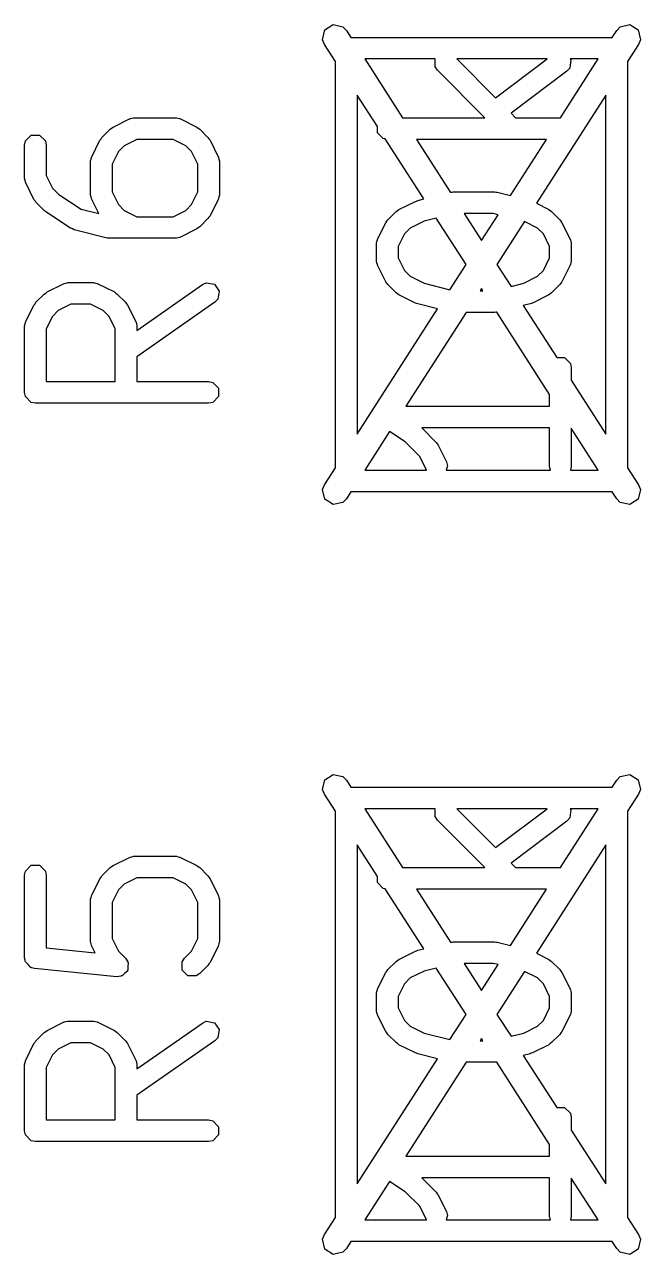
# Model space of a CAD drawing. Header units: inches. Extents: x -1.73 to 1.98, y -0.03 to 4.65.
# Drawn here: x -0.6845 to -0.5724, y 3.6196 to 3.8434 of the extents above; entities that cross this region are included whole.
import ezdxf

# ---------------------------------------------------------------- set-up
doc = ezdxf.new("R2010")
doc.units = ezdxf.units.IN
doc.header["$MEASUREMENT"] = 0
doc.layers.add('BLACK', color=250, linetype='CONTINUOUS')

msp = doc.modelspace()

# ---------------------------------------------------------------- linework, layer by layer
at = {"layer": 'BLACK', "linetype": 'CONTINUOUS'}
for p, q in [((-0.63024, 3.84062), (-0.62986, 3.84239)), ((-0.62986, 3.84239), (-0.62834, 3.84337)), ((-0.62834, 3.84337), (-0.62657, 3.84298)), ((-0.62657, 3.84298), (-0.62593, 3.84232)), ((-0.62593, 3.84232), (-0.62511, 3.84104)), ((-0.57758, 3.84104), (-0.57676, 3.84232)), ((-0.57676, 3.84232), (-0.57612, 3.84298)), ((-0.57612, 3.84298), (-0.57435, 3.84337)), ((-0.57435, 3.84337), (-0.57283, 3.84239)), ((-0.57283, 3.84239), (-0.57245, 3.84062)), ((-0.62991, 3.83977), (-0.63024, 3.84062)), ((-0.62792, 3.83668), (-0.62991, 3.83977)), ((-0.62511, 3.84104), (-0.57758, 3.84104)), ((-0.57278, 3.83977), (-0.57477, 3.83668)), ((-0.57245, 3.84062), (-0.57278, 3.83977)), ((-0.62792, 3.76273), (-0.62792, 3.83668)), ((-0.62258, 3.83711), (-0.61571, 3.82642)), ((-0.6098, 3.83711), (-0.62258, 3.83711)), ((-0.6098, 3.8357), (-0.6098, 3.83711)), ((-0.60937, 3.83506), (-0.6098, 3.8357)), ((-0.60073, 3.82642), (-0.60937, 3.83506)), ((-0.60585, 3.83711), (-0.59879, 3.83005)), ((-0.58939, 3.83711), (-0.60585, 3.83711)), ((-0.59879, 3.83005), (-0.58939, 3.83711)), ((-0.58698, 3.82642), (-0.58011, 3.83711)), ((-0.58529, 3.83545), (-0.5858, 3.83488)), ((-0.58507, 3.83694), (-0.58529, 3.83545)), ((-0.5852, 3.83711), (-0.58507, 3.83694)), ((-0.58011, 3.83711), (-0.5852, 3.83711)), ((-0.57477, 3.83668), (-0.57477, 3.76273)), ((-0.5858, 3.83488), (-0.59598, 3.82724)), ((-0.62029, 3.82481), (-0.62398, 3.83055)), ((-0.62398, 3.83055), (-0.62398, 3.76886)), ((-0.57871, 3.83055), (-0.59137, 3.81085)), ((-0.57871, 3.76886), (-0.57871, 3.83055)), ((-0.66837, 3.82471), (-0.66537, 3.82621)), ((-0.66537, 3.82621), (-0.66527, 3.82624)), ((-0.66527, 3.82624), (-0.66524, 3.82627)), ((-0.66524, 3.82627), (-0.66493, 3.82633)), ((-0.66493, 3.82633), (-0.66463, 3.82642)), ((-0.66463, 3.82642), (-0.66458, 3.8264)), ((-0.66458, 3.8264), (-0.66449, 3.82642)), ((-0.66449, 3.82642), (-0.65699, 3.82642)), ((-0.65699, 3.82642), (-0.65689, 3.8264)), ((-0.65689, 3.8264), (-0.65685, 3.82642)), ((-0.65685, 3.82642), (-0.65654, 3.82633)), ((-0.65654, 3.82633), (-0.65623, 3.82627)), ((-0.65623, 3.82627), (-0.6562, 3.82624)), ((-0.6562, 3.82624), (-0.65611, 3.82621)), ((-0.65611, 3.82621), (-0.65311, 3.82471)), ((-0.61571, 3.82642), (-0.60073, 3.82642)), ((-0.59598, 3.82724), (-0.59516, 3.82642)), ((-0.59516, 3.82642), (-0.58698, 3.82642)), ((-0.58698, 3.82642), (-0.58698, 3.82642)), ((-0.67038, 3.82284), (-0.66888, 3.82434)), ((-0.66888, 3.82434), (-0.66862, 3.82452)), ((-0.66862, 3.82452), (-0.66837, 3.82471)), ((-0.65311, 3.82471), (-0.65286, 3.82452)), ((-0.65286, 3.82452), (-0.6526, 3.82434)), ((-0.6526, 3.82434), (-0.6511, 3.82284)), ((-0.62029, 3.8237), (-0.62029, 3.82481)), ((-0.68445, 3.82145), (-0.6843, 3.82221)), ((-0.6843, 3.82221), (-0.68324, 3.82327)), ((-0.68324, 3.82327), (-0.68173, 3.82327)), ((-0.68173, 3.82327), (-0.68067, 3.82221)), ((-0.68067, 3.82221), (-0.68052, 3.82145)), ((-0.67225, 3.81933), (-0.67075, 3.82233)), ((-0.67075, 3.82233), (-0.67055, 3.82258)), ((-0.67055, 3.82258), (-0.67038, 3.82284)), ((-0.66402, 3.82248), (-0.66632, 3.82133)), ((-0.65745, 3.82248), (-0.66402, 3.82248)), ((-0.65515, 3.82133), (-0.65745, 3.82248)), ((-0.6511, 3.82284), (-0.65092, 3.82258)), ((-0.65092, 3.82258), (-0.65073, 3.82233)), ((-0.65073, 3.82233), (-0.64923, 3.81933)), ((-0.61923, 3.82263), (-0.62029, 3.8237)), ((-0.61884, 3.82256), (-0.61923, 3.82263)), ((-0.61183, 3.81164), (-0.61884, 3.82256)), ((-0.61318, 3.82248), (-0.60699, 3.81285)), ((-0.58951, 3.82248), (-0.61318, 3.82248)), ((-0.59608, 3.81226), (-0.58951, 3.82248)), ((-0.68445, 3.81545), (-0.68445, 3.82145)), ((-0.68052, 3.82145), (-0.68052, 3.81592)), ((-0.67227, 3.81924), (-0.67225, 3.81933)), ((-0.66737, 3.82029), (-0.66852, 3.81799)), ((-0.66632, 3.82133), (-0.66737, 3.82029)), ((-0.65411, 3.82029), (-0.65515, 3.82133)), ((-0.65296, 3.81799), (-0.65411, 3.82029)), ((-0.64923, 3.81933), (-0.6492, 3.81924)), ((-0.67245, 3.81859), (-0.67237, 3.8189)), ((-0.67244, 3.81855), (-0.67245, 3.81859)), ((-0.67245, 3.81845), (-0.67244, 3.81855)), ((-0.67245, 3.81245), (-0.67245, 3.81845)), ((-0.67237, 3.8189), (-0.6723, 3.81921)), ((-0.6723, 3.81921), (-0.67227, 3.81924)), ((-0.66852, 3.81799), (-0.66852, 3.81292)), ((-0.65296, 3.81292), (-0.65296, 3.81799)), ((-0.6492, 3.81924), (-0.64917, 3.81921)), ((-0.64917, 3.81921), (-0.64911, 3.8189)), ((-0.64911, 3.8189), (-0.64902, 3.81859)), ((-0.64902, 3.81859), (-0.64904, 3.81855)), ((-0.64904, 3.81855), (-0.64902, 3.81845)), ((-0.64902, 3.81845), (-0.64902, 3.81245)), ((-0.68443, 3.81536), (-0.68445, 3.81545)), ((-0.68445, 3.81531), (-0.68443, 3.81536)), ((-0.68436, 3.81501), (-0.68445, 3.81531)), ((-0.6843, 3.8147), (-0.68436, 3.81501)), ((-0.68052, 3.81592), (-0.67937, 3.81362)), ((-0.68427, 3.81467), (-0.6843, 3.8147)), ((-0.68425, 3.81457), (-0.68427, 3.81467)), ((-0.68275, 3.81157), (-0.68425, 3.81457)), ((-0.67937, 3.81362), (-0.67823, 3.81248)), ((-0.66852, 3.81292), (-0.66737, 3.81062)), ((-0.65411, 3.81062), (-0.65296, 3.81292)), ((-0.60699, 3.81285), (-0.60695, 3.81286)), ((-0.60695, 3.81286), (-0.60671, 3.81287)), ((-0.60671, 3.81287), (-0.60648, 3.81292)), ((-0.60648, 3.81292), (-0.59898, 3.81292)), ((-0.59898, 3.81292), (-0.59874, 3.81287)), ((-0.59874, 3.81287), (-0.5985, 3.81286)), ((-0.5985, 3.81286), (-0.59608, 3.81226)), ((-0.68255, 3.81132), (-0.68275, 3.81157)), ((-0.68238, 3.81106), (-0.68255, 3.81132)), ((-0.68088, 3.80956), (-0.68238, 3.81106)), ((-0.67823, 3.81248), (-0.67418, 3.80978)), ((-0.67244, 3.81236), (-0.67245, 3.81245)), ((-0.67245, 3.81231), (-0.67244, 3.81236)), ((-0.67237, 3.81201), (-0.67245, 3.81231)), ((-0.6723, 3.8117), (-0.67237, 3.81201)), ((-0.67227, 3.81167), (-0.6723, 3.8117)), ((-0.67225, 3.81157), (-0.67227, 3.81167)), ((-0.67095, 3.80897), (-0.67225, 3.81157)), ((-0.66737, 3.81062), (-0.66632, 3.80957)), ((-0.65515, 3.80957), (-0.65411, 3.81062)), ((-0.64923, 3.81157), (-0.65073, 3.80857)), ((-0.6492, 3.81167), (-0.64923, 3.81157)), ((-0.64917, 3.8117), (-0.6492, 3.81167)), ((-0.64911, 3.81201), (-0.64917, 3.8117)), ((-0.64902, 3.81231), (-0.64911, 3.81201)), ((-0.64902, 3.81245), (-0.64904, 3.81236)), ((-0.64904, 3.81236), (-0.64902, 3.81231)), ((-0.61636, 3.80971), (-0.61336, 3.81121)), ((-0.61336, 3.81121), (-0.61315, 3.81127)), ((-0.61315, 3.81127), (-0.61295, 3.81136)), ((-0.61295, 3.81136), (-0.61183, 3.81164)), ((-0.59137, 3.81085), (-0.5891, 3.80971)), ((-0.68071, 3.80945), (-0.68088, 3.80956)), ((-0.68058, 3.80932), (-0.68071, 3.80945)), ((-0.67608, 3.80632), (-0.68058, 3.80932)), ((-0.67418, 3.80978), (-0.67095, 3.80897)), ((-0.66632, 3.80957), (-0.66402, 3.80842)), ((-0.66402, 3.80842), (-0.65745, 3.80842)), ((-0.65745, 3.80842), (-0.65515, 3.80957)), ((-0.65092, 3.80832), (-0.6511, 3.80806)), ((-0.65073, 3.80857), (-0.65092, 3.80832)), ((-0.61837, 3.80785), (-0.61687, 3.80935)), ((-0.61687, 3.80935), (-0.61661, 3.80952)), ((-0.61661, 3.80952), (-0.61636, 3.80971)), ((-0.60958, 3.80815), (-0.61179, 3.8076)), ((-0.60415, 3.7997), (-0.60958, 3.80815)), ((-0.59922, 3.80898), (-0.6045, 3.80898)), ((-0.6045, 3.80898), (-0.60135, 3.80407)), ((-0.60135, 3.80407), (-0.59833, 3.80876)), ((-0.59833, 3.80876), (-0.59922, 3.80898)), ((-0.5891, 3.80971), (-0.58885, 3.80952)), ((-0.58885, 3.80952), (-0.58859, 3.80935)), ((-0.58859, 3.80935), (-0.58709, 3.80785)), ((-0.67577, 3.80619), (-0.67608, 3.80632)), ((-0.67546, 3.80604), (-0.67577, 3.80619)), ((-0.66946, 3.80454), (-0.67546, 3.80604)), ((-0.65311, 3.80619), (-0.65611, 3.80469)), ((-0.65286, 3.80639), (-0.65311, 3.80619)), ((-0.6526, 3.80656), (-0.65286, 3.80639)), ((-0.6511, 3.80806), (-0.6526, 3.80656)), ((-0.62024, 3.80433), (-0.61874, 3.80733)), ((-0.61874, 3.80733), (-0.61854, 3.80758)), ((-0.61854, 3.80758), (-0.61837, 3.80785)), ((-0.61431, 3.80634), (-0.61536, 3.80529)), ((-0.61179, 3.8076), (-0.61431, 3.80634)), ((-0.59351, 3.80752), (-0.59854, 3.7997)), ((-0.59115, 3.80634), (-0.59351, 3.80752)), ((-0.5901, 3.80529), (-0.59115, 3.80634)), ((-0.58709, 3.80785), (-0.58691, 3.80758)), ((-0.58691, 3.80758), (-0.58672, 3.80733)), ((-0.58672, 3.80733), (-0.58522, 3.80433)), ((-0.66922, 3.80453), (-0.66946, 3.80454)), ((-0.66899, 3.80449), (-0.66922, 3.80453)), ((-0.65699, 3.80449), (-0.66899, 3.80449)), ((-0.65689, 3.8045), (-0.65699, 3.80449)), ((-0.65685, 3.80449), (-0.65689, 3.8045)), ((-0.65654, 3.80457), (-0.65685, 3.80449)), ((-0.65623, 3.80464), (-0.65654, 3.80457)), ((-0.6562, 3.80467), (-0.65623, 3.80464)), ((-0.65611, 3.80469), (-0.6562, 3.80467)), ((-0.62044, 3.80359), (-0.62036, 3.8039)), ((-0.62036, 3.8039), (-0.62029, 3.80421)), ((-0.62029, 3.80421), (-0.62026, 3.80424)), ((-0.62026, 3.80424), (-0.62024, 3.80433)), ((-0.61536, 3.80529), (-0.61651, 3.80299)), ((-0.58895, 3.80299), (-0.5901, 3.80529)), ((-0.58522, 3.80433), (-0.58519, 3.80424)), ((-0.58519, 3.80424), (-0.58516, 3.80421)), ((-0.58516, 3.80421), (-0.5851, 3.8039)), ((-0.5851, 3.8039), (-0.58502, 3.80359)), ((-0.62042, 3.80355), (-0.62044, 3.80359)), ((-0.62044, 3.80345), (-0.62042, 3.80355)), ((-0.62044, 3.80045), (-0.62044, 3.80345)), ((-0.61651, 3.80299), (-0.61651, 3.80092)), ((-0.58895, 3.80092), (-0.58895, 3.80299)), ((-0.58502, 3.80359), (-0.58503, 3.80355)), ((-0.58503, 3.80355), (-0.58501, 3.80345)), ((-0.58501, 3.80345), (-0.58501, 3.80045)), ((-0.62042, 3.80036), (-0.62044, 3.80045)), ((-0.62044, 3.80032), (-0.62042, 3.80036)), ((-0.62036, 3.80001), (-0.62044, 3.80032)), ((-0.62029, 3.7997), (-0.62036, 3.80001)), ((-0.62026, 3.79967), (-0.62029, 3.7997)), ((-0.62024, 3.79957), (-0.62026, 3.79967)), ((-0.61874, 3.79657), (-0.62024, 3.79957)), ((-0.61651, 3.80092), (-0.61536, 3.79862)), ((-0.60709, 3.79514), (-0.60415, 3.7997)), ((-0.59854, 3.7997), (-0.59598, 3.79573)), ((-0.5901, 3.79862), (-0.58895, 3.80092)), ((-0.58522, 3.79957), (-0.58672, 3.79657)), ((-0.58519, 3.79967), (-0.58522, 3.79957)), ((-0.58516, 3.7997), (-0.58519, 3.79967)), ((-0.5851, 3.80001), (-0.58516, 3.7997)), ((-0.58502, 3.80032), (-0.5851, 3.80001)), ((-0.58501, 3.80045), (-0.58503, 3.80036)), ((-0.58503, 3.80036), (-0.58502, 3.80032)), ((-0.61536, 3.79862), (-0.61431, 3.79757)), ((-0.61431, 3.79757), (-0.61179, 3.79631)), ((-0.59367, 3.79631), (-0.59115, 3.79757)), ((-0.59115, 3.79757), (-0.5901, 3.79862)), ((-0.68061, 3.79452), (-0.68037, 3.79472)), ((-0.68037, 3.79472), (-0.67737, 3.79622)), ((-0.67737, 3.79622), (-0.67727, 3.79624)), ((-0.67727, 3.79624), (-0.67724, 3.79627)), ((-0.67724, 3.79627), (-0.67693, 3.79634)), ((-0.67693, 3.79634), (-0.67662, 3.79642)), ((-0.67662, 3.79642), (-0.67658, 3.7964)), ((-0.67658, 3.7964), (-0.67649, 3.79642)), ((-0.67649, 3.79642), (-0.67199, 3.79642)), ((-0.67199, 3.79642), (-0.67189, 3.7964)), ((-0.67189, 3.7964), (-0.67185, 3.79642)), ((-0.67185, 3.79642), (-0.67154, 3.79634)), ((-0.67154, 3.79634), (-0.67123, 3.79627)), ((-0.67123, 3.79627), (-0.6712, 3.79624)), ((-0.6712, 3.79624), (-0.67111, 3.79622)), ((-0.67111, 3.79622), (-0.66811, 3.79472)), ((-0.66811, 3.79472), (-0.66786, 3.79452)), ((-0.66402, 3.78774), (-0.65212, 3.79607)), ((-0.65212, 3.79607), (-0.65141, 3.79638)), ((-0.65141, 3.79638), (-0.64993, 3.79612)), ((-0.64993, 3.79612), (-0.64907, 3.79488)), ((-0.64907, 3.79488), (-0.64933, 3.7934)), ((-0.61854, 3.79633), (-0.61874, 3.79657)), ((-0.61837, 3.79606), (-0.61854, 3.79633)), ((-0.61687, 3.79456), (-0.61837, 3.79606)), ((-0.61179, 3.79631), (-0.60709, 3.79514)), ((-0.60135, 3.79534), (-0.60161, 3.79492)), ((-0.60161, 3.79492), (-0.60108, 3.79492)), ((-0.60108, 3.79492), (-0.60135, 3.79534)), ((-0.59598, 3.79573), (-0.59367, 3.79631)), ((-0.58709, 3.79606), (-0.58859, 3.79456)), ((-0.58691, 3.79633), (-0.58709, 3.79606)), ((-0.58672, 3.79657), (-0.58691, 3.79633)), ((-0.68275, 3.79234), (-0.68255, 3.79259)), ((-0.68255, 3.79259), (-0.68238, 3.79285)), ((-0.68238, 3.79285), (-0.68088, 3.79435)), ((-0.68088, 3.79435), (-0.68061, 3.79452)), ((-0.67602, 3.79249), (-0.67832, 3.79134)), ((-0.67245, 3.79249), (-0.67602, 3.79249)), ((-0.67015, 3.79134), (-0.67245, 3.79249)), ((-0.66786, 3.79452), (-0.66759, 3.79435)), ((-0.66759, 3.79435), (-0.66609, 3.79285)), ((-0.66609, 3.79285), (-0.66592, 3.79259)), ((-0.66592, 3.79259), (-0.66573, 3.79234)), ((-0.64986, 3.79284), (-0.66402, 3.78293)), ((-0.64933, 3.7934), (-0.64986, 3.79284)), ((-0.61661, 3.79439), (-0.61687, 3.79456)), ((-0.61636, 3.79419), (-0.61661, 3.79439)), ((-0.61336, 3.79269), (-0.61636, 3.79419)), ((-0.61315, 3.79264), (-0.61336, 3.79269)), ((-0.61295, 3.79255), (-0.61315, 3.79264)), ((-0.60934, 3.79164), (-0.61295, 3.79255)), ((-0.5925, 3.79255), (-0.59374, 3.79224)), ((-0.59231, 3.79264), (-0.5925, 3.79255)), ((-0.5921, 3.79269), (-0.59231, 3.79264)), ((-0.5891, 3.79419), (-0.5921, 3.79269)), ((-0.58885, 3.79439), (-0.5891, 3.79419)), ((-0.58859, 3.79456), (-0.58885, 3.79439)), ((-0.68425, 3.78934), (-0.68275, 3.79234)), ((-0.67937, 3.79029), (-0.68052, 3.78799)), ((-0.67832, 3.79134), (-0.67937, 3.79029)), ((-0.6691, 3.79029), (-0.67015, 3.79134)), ((-0.66796, 3.78799), (-0.6691, 3.79029)), ((-0.66573, 3.79234), (-0.66423, 3.78934)), ((-0.62398, 3.76886), (-0.60934, 3.79164)), ((-0.60414, 3.79099), (-0.61511, 3.77393)), ((-0.59898, 3.79099), (-0.60414, 3.79099)), ((-0.59874, 3.79103), (-0.59898, 3.79099)), ((-0.59858, 3.79104), (-0.59874, 3.79103)), ((-0.58895, 3.77605), (-0.59858, 3.79104)), ((-0.59374, 3.79224), (-0.58765, 3.78278)), ((-0.68445, 3.7886), (-0.68436, 3.7889)), ((-0.68443, 3.78855), (-0.68445, 3.7886)), ((-0.68445, 3.78846), (-0.68443, 3.78855)), ((-0.68445, 3.77646), (-0.68445, 3.78846)), ((-0.68436, 3.7889), (-0.6843, 3.78921)), ((-0.6843, 3.78921), (-0.68427, 3.78924)), ((-0.68427, 3.78924), (-0.68425, 3.78934)), ((-0.68052, 3.78799), (-0.68052, 3.77843)), ((-0.66796, 3.77843), (-0.66796, 3.78799)), ((-0.66423, 3.78934), (-0.6642, 3.78924)), ((-0.6642, 3.78924), (-0.66417, 3.78921)), ((-0.66417, 3.78921), (-0.66411, 3.7889)), ((-0.66411, 3.7889), (-0.66402, 3.7886)), ((-0.66402, 3.7886), (-0.66404, 3.78855)), ((-0.66404, 3.78855), (-0.66402, 3.78846)), ((-0.66402, 3.78846), (-0.66402, 3.78774)), ((-0.66402, 3.78293), (-0.66402, 3.77843)), ((-0.58765, 3.78278), (-0.58623, 3.78278)), ((-0.58623, 3.78278), (-0.58516, 3.78171)), ((-0.58516, 3.78171), (-0.58501, 3.78096)), ((-0.58501, 3.78096), (-0.58501, 3.77866)), ((-0.68052, 3.77843), (-0.66796, 3.77843)), ((-0.66402, 3.77843), (-0.65099, 3.77843)), ((-0.65099, 3.77843), (-0.65024, 3.77828)), ((-0.65024, 3.77828), (-0.64917, 3.77721)), ((-0.64917, 3.77721), (-0.64917, 3.7757)), ((-0.58501, 3.77866), (-0.57871, 3.76886)), ((-0.6843, 3.7757), (-0.68445, 3.77646)), ((-0.68324, 3.77464), (-0.6843, 3.7757)), ((-0.68248, 3.77449), (-0.68324, 3.77464)), ((-0.65024, 3.77464), (-0.65099, 3.77449)), ((-0.64917, 3.7757), (-0.65024, 3.77464)), ((-0.58895, 3.77393), (-0.58895, 3.77605)), ((-0.65099, 3.77449), (-0.68248, 3.77449)), ((-0.61511, 3.77393), (-0.58895, 3.77393)), ((-0.61807, 3.76932), (-0.62258, 3.7623)), ((-0.61523, 3.76743), (-0.61807, 3.76932)), ((-0.58895, 3.76999), (-0.61222, 3.76999)), ((-0.61222, 3.76999), (-0.60958, 3.76735)), ((-0.58895, 3.76296), (-0.58895, 3.76999)), ((-0.58011, 3.7623), (-0.58501, 3.76993)), ((-0.58501, 3.76993), (-0.58501, 3.76296)), ((-0.61259, 3.76479), (-0.61523, 3.76743)), ((-0.60958, 3.76735), (-0.60941, 3.76709)), ((-0.60941, 3.76709), (-0.60922, 3.76684)), ((-0.60922, 3.76684), (-0.60772, 3.76384)), ((-0.61135, 3.7623), (-0.61259, 3.76479)), ((-0.60772, 3.76384), (-0.60751, 3.7631)), ((-0.62991, 3.75964), (-0.62792, 3.76273)), ((-0.62258, 3.7623), (-0.61135, 3.7623)), ((-0.60751, 3.7631), (-0.60778, 3.7623)), ((-0.60778, 3.7623), (-0.58882, 3.7623)), ((-0.58882, 3.7623), (-0.58895, 3.76296)), ((-0.58501, 3.76296), (-0.58514, 3.7623)), ((-0.58514, 3.7623), (-0.58011, 3.7623)), ((-0.57477, 3.76273), (-0.57278, 3.75964)), ((-0.63024, 3.75879), (-0.62991, 3.75964)), ((-0.57278, 3.75964), (-0.57245, 3.75879)), ((-0.62986, 3.75702), (-0.63024, 3.75879)), ((-0.62834, 3.75604), (-0.62986, 3.75702)), ((-0.62593, 3.75709), (-0.62657, 3.75643)), ((-0.62511, 3.75837), (-0.62593, 3.75709)), ((-0.57758, 3.75837), (-0.62511, 3.75837)), ((-0.57676, 3.75709), (-0.57758, 3.75837)), ((-0.57612, 3.75643), (-0.57676, 3.75709)), ((-0.57283, 3.75702), (-0.57435, 3.75604)), ((-0.57245, 3.75879), (-0.57283, 3.75702)), ((-0.62657, 3.75643), (-0.62834, 3.75604)), ((-0.57435, 3.75604), (-0.57612, 3.75643)), ((-0.63024, 3.70421), (-0.62986, 3.70597)), ((-0.62986, 3.70597), (-0.62834, 3.70695)), ((-0.62834, 3.70695), (-0.62657, 3.70657)), ((-0.62657, 3.70657), (-0.62593, 3.7059)), ((-0.62593, 3.7059), (-0.62511, 3.70463)), ((-0.57758, 3.70463), (-0.57676, 3.7059)), ((-0.57676, 3.7059), (-0.57612, 3.70657)), ((-0.57612, 3.70657), (-0.57435, 3.70695)), ((-0.57435, 3.70695), (-0.57283, 3.70597)), ((-0.57283, 3.70597), (-0.57245, 3.70421)), ((-0.62991, 3.70335), (-0.63024, 3.70421)), ((-0.62792, 3.70026), (-0.62991, 3.70335)), ((-0.62511, 3.70463), (-0.57758, 3.70463)), ((-0.57278, 3.70335), (-0.57477, 3.70026)), ((-0.57245, 3.70421), (-0.57278, 3.70335)), ((-0.62792, 3.62632), (-0.62792, 3.70026)), ((-0.62258, 3.70069), (-0.61571, 3.69)), ((-0.6098, 3.70069), (-0.62258, 3.70069)), ((-0.6098, 3.69928), (-0.6098, 3.70069)), ((-0.60937, 3.69864), (-0.6098, 3.69928)), ((-0.60073, 3.69), (-0.60937, 3.69864)), ((-0.60585, 3.70069), (-0.59879, 3.69363)), ((-0.58939, 3.70069), (-0.60585, 3.70069)), ((-0.59879, 3.69363), (-0.58939, 3.70069)), ((-0.58698, 3.69), (-0.58011, 3.70069)), ((-0.58529, 3.69903), (-0.5858, 3.69846)), ((-0.58507, 3.70052), (-0.58529, 3.69903)), ((-0.5852, 3.70069), (-0.58507, 3.70052)), ((-0.58011, 3.70069), (-0.5852, 3.70069)), ((-0.57477, 3.70026), (-0.57477, 3.62632)), ((-0.5858, 3.69846), (-0.59598, 3.69082)), ((-0.62029, 3.68839), (-0.62398, 3.69413)), ((-0.62398, 3.69413), (-0.62398, 3.63244)), ((-0.57871, 3.69413), (-0.59137, 3.67443)), ((-0.57871, 3.63244), (-0.57871, 3.69413)), ((-0.66837, 3.69036), (-0.66537, 3.69186)), ((-0.66537, 3.69186), (-0.66527, 3.69189)), ((-0.66527, 3.69189), (-0.66524, 3.69192)), ((-0.66524, 3.69192), (-0.66493, 3.69198)), ((-0.66493, 3.69198), (-0.66463, 3.69206)), ((-0.66463, 3.69206), (-0.66458, 3.69205)), ((-0.66458, 3.69205), (-0.66449, 3.69207)), ((-0.66449, 3.69207), (-0.65699, 3.69207)), ((-0.65699, 3.69207), (-0.65689, 3.69205)), ((-0.65689, 3.69205), (-0.65685, 3.69206)), ((-0.65685, 3.69206), (-0.65654, 3.69198)), ((-0.65654, 3.69198), (-0.65623, 3.69192)), ((-0.65623, 3.69192), (-0.6562, 3.69189)), ((-0.6562, 3.69189), (-0.65611, 3.69186)), ((-0.65611, 3.69186), (-0.65311, 3.69036)), ((-0.6843, 3.68935), (-0.68324, 3.69042)), ((-0.68324, 3.69042), (-0.68173, 3.69042)), ((-0.68173, 3.69042), (-0.68067, 3.68935)), ((-0.67038, 3.68849), (-0.66888, 3.68999)), ((-0.66888, 3.68999), (-0.66862, 3.69017)), ((-0.66862, 3.69017), (-0.66837, 3.69036)), ((-0.65311, 3.69036), (-0.65286, 3.69017)), ((-0.65286, 3.69017), (-0.6526, 3.68999)), ((-0.6526, 3.68999), (-0.6511, 3.68849)), ((-0.61571, 3.69), (-0.60073, 3.69)), ((-0.59598, 3.69082), (-0.59516, 3.69)), ((-0.59516, 3.69), (-0.58698, 3.69)), ((-0.58698, 3.69), (-0.58698, 3.69)), ((-0.68445, 3.6886), (-0.6843, 3.68935)), ((-0.68445, 3.6736), (-0.68445, 3.6886)), ((-0.68067, 3.68935), (-0.68052, 3.6886)), ((-0.68052, 3.6886), (-0.68052, 3.67538)), ((-0.67225, 3.68498), (-0.67075, 3.68798)), ((-0.67075, 3.68798), (-0.67055, 3.68823)), ((-0.67055, 3.68823), (-0.67038, 3.68849)), ((-0.66402, 3.68813), (-0.66632, 3.68698)), ((-0.65745, 3.68813), (-0.66402, 3.68813)), ((-0.65515, 3.68698), (-0.65745, 3.68813)), ((-0.6511, 3.68849), (-0.65092, 3.68823)), ((-0.65092, 3.68823), (-0.65073, 3.68798)), ((-0.65073, 3.68798), (-0.64923, 3.68498)), ((-0.62029, 3.68728), (-0.62029, 3.68839)), ((-0.66737, 3.68594), (-0.66852, 3.68364)), ((-0.66632, 3.68698), (-0.66737, 3.68594)), ((-0.65411, 3.68594), (-0.65515, 3.68698)), ((-0.65296, 3.68364), (-0.65411, 3.68594)), ((-0.61923, 3.68622), (-0.62029, 3.68728)), ((-0.61884, 3.68614), (-0.61923, 3.68622)), ((-0.61183, 3.67523), (-0.61884, 3.68614)), ((-0.61318, 3.68607), (-0.60699, 3.67644)), ((-0.58951, 3.68607), (-0.61318, 3.68607)), ((-0.59608, 3.67584), (-0.58951, 3.68607)), ((-0.67245, 3.68424), (-0.67237, 3.68455)), ((-0.67244, 3.6842), (-0.67245, 3.68424)), ((-0.67245, 3.6841), (-0.67244, 3.6842)), ((-0.67245, 3.6766), (-0.67245, 3.6841)), ((-0.67237, 3.68455), (-0.6723, 3.68486)), ((-0.6723, 3.68486), (-0.67227, 3.68489)), ((-0.67227, 3.68489), (-0.67225, 3.68498)), ((-0.66852, 3.68364), (-0.66852, 3.67707)), ((-0.65296, 3.67707), (-0.65296, 3.68364)), ((-0.64923, 3.68498), (-0.6492, 3.68489)), ((-0.6492, 3.68489), (-0.64917, 3.68486)), ((-0.64917, 3.68486), (-0.64911, 3.68455)), ((-0.64911, 3.68455), (-0.64902, 3.68424)), ((-0.64902, 3.68424), (-0.64904, 3.6842)), ((-0.64904, 3.6842), (-0.64902, 3.6841)), ((-0.64902, 3.6841), (-0.64902, 3.6766)), ((-0.67244, 3.67651), (-0.67245, 3.6766)), ((-0.67245, 3.67646), (-0.67244, 3.67651)), ((-0.67237, 3.67616), (-0.67245, 3.67646)), ((-0.6723, 3.67585), (-0.67237, 3.67616)), ((-0.66852, 3.67707), (-0.66737, 3.67477)), ((-0.65411, 3.67477), (-0.65296, 3.67707)), ((-0.64911, 3.67616), (-0.64917, 3.67585)), ((-0.64902, 3.67646), (-0.64911, 3.67616)), ((-0.64902, 3.6766), (-0.64904, 3.67651)), ((-0.64904, 3.67651), (-0.64902, 3.67646)), ((-0.60699, 3.67644), (-0.60695, 3.67645)), ((-0.60695, 3.67645), (-0.60671, 3.67646)), ((-0.60671, 3.67646), (-0.60648, 3.6765)), ((-0.60648, 3.6765), (-0.59898, 3.6765)), ((-0.59898, 3.6765), (-0.59874, 3.67646)), ((-0.59874, 3.67646), (-0.5985, 3.67645)), ((-0.5985, 3.67645), (-0.59608, 3.67584)), ((-0.68052, 3.67538), (-0.67163, 3.6745)), ((-0.67227, 3.67582), (-0.6723, 3.67585)), ((-0.67225, 3.67572), (-0.67227, 3.67582)), ((-0.67163, 3.6745), (-0.67225, 3.67572)), ((-0.66737, 3.67477), (-0.66609, 3.6735)), ((-0.65538, 3.6735), (-0.65411, 3.67477)), ((-0.64923, 3.67572), (-0.65073, 3.67272)), ((-0.6492, 3.67582), (-0.64923, 3.67572)), ((-0.64917, 3.67585), (-0.6492, 3.67582)), ((-0.61636, 3.6733), (-0.61336, 3.6748)), ((-0.61336, 3.6748), (-0.61315, 3.67485)), ((-0.61315, 3.67485), (-0.61295, 3.67495)), ((-0.61295, 3.67495), (-0.61183, 3.67523)), ((-0.59137, 3.67443), (-0.5891, 3.6733)), ((-0.68436, 3.67313), (-0.68445, 3.6736)), ((-0.68437, 3.67303), (-0.68436, 3.67313)), ((-0.68433, 3.67299), (-0.68437, 3.67303)), ((-0.6843, 3.67285), (-0.68433, 3.67299)), ((-0.68383, 3.67238), (-0.6843, 3.67285)), ((-0.68341, 3.67187), (-0.68383, 3.67238)), ((-0.68328, 3.67183), (-0.68341, 3.67187)), ((-0.68324, 3.67178), (-0.68328, 3.67183)), ((-0.68314, 3.67178), (-0.68324, 3.67178)), ((-0.68268, 3.67164), (-0.68314, 3.67178)), ((-0.66768, 3.67014), (-0.68268, 3.67164)), ((-0.66609, 3.6735), (-0.66567, 3.67286)), ((-0.66567, 3.67286), (-0.66567, 3.67275)), ((-0.66567, 3.67275), (-0.6656, 3.67267)), ((-0.6656, 3.67267), (-0.66567, 3.67201)), ((-0.66567, 3.67201), (-0.66567, 3.67135)), ((-0.65581, 3.67286), (-0.65538, 3.6735)), ((-0.65581, 3.67135), (-0.65581, 3.67286)), ((-0.6511, 3.67221), (-0.6526, 3.67071)), ((-0.65092, 3.67247), (-0.6511, 3.67221)), ((-0.65073, 3.67272), (-0.65092, 3.67247)), ((-0.61837, 3.67143), (-0.61687, 3.67293)), ((-0.61687, 3.67293), (-0.61661, 3.6731)), ((-0.61661, 3.6731), (-0.61636, 3.6733)), ((-0.60958, 3.67173), (-0.61179, 3.67118)), ((-0.60415, 3.66329), (-0.60958, 3.67173)), ((-0.59922, 3.67257), (-0.6045, 3.67257)), ((-0.6045, 3.67257), (-0.60135, 3.66766)), ((-0.60135, 3.66766), (-0.59833, 3.67235)), ((-0.59833, 3.67235), (-0.59922, 3.67257)), ((-0.5891, 3.6733), (-0.58885, 3.6731)), ((-0.58885, 3.6731), (-0.58859, 3.67293)), ((-0.58859, 3.67293), (-0.58709, 3.67143)), ((-0.66692, 3.67022), (-0.66768, 3.67014)), ((-0.66684, 3.67028), (-0.66692, 3.67022)), ((-0.66673, 3.67028), (-0.66684, 3.67028)), ((-0.66626, 3.67075), (-0.66673, 3.67028)), ((-0.66575, 3.67117), (-0.66626, 3.67075)), ((-0.66574, 3.67128), (-0.66575, 3.67117)), ((-0.66567, 3.67135), (-0.66574, 3.67128)), ((-0.65474, 3.67028), (-0.65581, 3.67135)), ((-0.65323, 3.67028), (-0.65474, 3.67028)), ((-0.6526, 3.67071), (-0.65323, 3.67028)), ((-0.62024, 3.66792), (-0.61874, 3.67092)), ((-0.61874, 3.67092), (-0.61854, 3.67117)), ((-0.61854, 3.67117), (-0.61837, 3.67143)), ((-0.61431, 3.66992), (-0.61536, 3.66887)), ((-0.61179, 3.67118), (-0.61431, 3.66992)), ((-0.59351, 3.6711), (-0.59854, 3.66329)), ((-0.59115, 3.66992), (-0.59351, 3.6711)), ((-0.5901, 3.66887), (-0.59115, 3.66992)), ((-0.58709, 3.67143), (-0.58691, 3.67117)), ((-0.58691, 3.67117), (-0.58672, 3.67092)), ((-0.58672, 3.67092), (-0.58522, 3.66792)), ((-0.62044, 3.66718), (-0.62036, 3.66748)), ((-0.62042, 3.66713), (-0.62044, 3.66718)), ((-0.62036, 3.66748), (-0.62029, 3.66779)), ((-0.62029, 3.66779), (-0.62026, 3.66782)), ((-0.62026, 3.66782), (-0.62024, 3.66792)), ((-0.61536, 3.66887), (-0.61651, 3.66657)), ((-0.58895, 3.66657), (-0.5901, 3.66887)), ((-0.58522, 3.66792), (-0.58519, 3.66782)), ((-0.58519, 3.66782), (-0.58516, 3.66779)), ((-0.58516, 3.66779), (-0.5851, 3.66748)), ((-0.5851, 3.66748), (-0.58502, 3.66718)), ((-0.58502, 3.66718), (-0.58503, 3.66713)), ((-0.62044, 3.66704), (-0.62042, 3.66713)), ((-0.62044, 3.66404), (-0.62044, 3.66704)), ((-0.61651, 3.66657), (-0.61651, 3.6645)), ((-0.58895, 3.6645), (-0.58895, 3.66657)), ((-0.58503, 3.66713), (-0.58501, 3.66704)), ((-0.58501, 3.66704), (-0.58501, 3.66404)), ((-0.62042, 3.66394), (-0.62044, 3.66404)), ((-0.62044, 3.6639), (-0.62042, 3.66394)), ((-0.62036, 3.66359), (-0.62044, 3.6639)), ((-0.62029, 3.66328), (-0.62036, 3.66359)), ((-0.62026, 3.66325), (-0.62029, 3.66328)), ((-0.62024, 3.66316), (-0.62026, 3.66325)), ((-0.61874, 3.66016), (-0.62024, 3.66316)), ((-0.61651, 3.6645), (-0.61536, 3.6622)), ((-0.60709, 3.65872), (-0.60415, 3.66329)), ((-0.59854, 3.66329), (-0.59598, 3.65932)), ((-0.5901, 3.6622), (-0.58895, 3.6645)), ((-0.58522, 3.66316), (-0.58672, 3.66016)), ((-0.58519, 3.66325), (-0.58522, 3.66316)), ((-0.58516, 3.66328), (-0.58519, 3.66325)), ((-0.5851, 3.66359), (-0.58516, 3.66328)), ((-0.58502, 3.6639), (-0.5851, 3.66359)), ((-0.58501, 3.66404), (-0.58503, 3.66394)), ((-0.58503, 3.66394), (-0.58502, 3.6639)), ((-0.68037, 3.66037), (-0.67737, 3.66187)), ((-0.67737, 3.66187), (-0.67727, 3.66189)), ((-0.67727, 3.66189), (-0.67724, 3.66192)), ((-0.67724, 3.66192), (-0.67693, 3.66199)), ((-0.67693, 3.66199), (-0.67662, 3.66207)), ((-0.67662, 3.66207), (-0.67658, 3.66205)), ((-0.67658, 3.66205), (-0.67649, 3.66207)), ((-0.67649, 3.66207), (-0.67199, 3.66207)), ((-0.67199, 3.66207), (-0.67189, 3.66205)), ((-0.67189, 3.66205), (-0.67185, 3.66207)), ((-0.67185, 3.66207), (-0.67154, 3.66199)), ((-0.67154, 3.66199), (-0.67123, 3.66192)), ((-0.67123, 3.66192), (-0.6712, 3.66189)), ((-0.6712, 3.66189), (-0.67111, 3.66187)), ((-0.67111, 3.66187), (-0.66811, 3.66037)), ((-0.66402, 3.65339), (-0.65212, 3.66172)), ((-0.65212, 3.66172), (-0.65141, 3.66203)), ((-0.65141, 3.66203), (-0.64993, 3.66177)), ((-0.64993, 3.66177), (-0.64907, 3.66053)), ((-0.64907, 3.66053), (-0.64933, 3.65905)), ((-0.61536, 3.6622), (-0.61431, 3.66116)), ((-0.61431, 3.66116), (-0.61179, 3.6599)), ((-0.59367, 3.6599), (-0.59115, 3.66116)), ((-0.59115, 3.66116), (-0.5901, 3.6622)), ((-0.68275, 3.65799), (-0.68255, 3.65824)), ((-0.68255, 3.65824), (-0.68238, 3.6585)), ((-0.68238, 3.6585), (-0.68088, 3.66)), ((-0.68088, 3.66), (-0.68061, 3.66017)), ((-0.68061, 3.66017), (-0.68037, 3.66037)), ((-0.66811, 3.66037), (-0.66786, 3.66017)), ((-0.66786, 3.66017), (-0.66759, 3.66)), ((-0.66759, 3.66), (-0.66609, 3.6585)), ((-0.66609, 3.6585), (-0.66592, 3.65823)), ((-0.66592, 3.65823), (-0.66573, 3.65799)), ((-0.64986, 3.65849), (-0.66402, 3.64858)), ((-0.64933, 3.65905), (-0.64986, 3.65849)), ((-0.61854, 3.65991), (-0.61874, 3.66016)), ((-0.61837, 3.65965), (-0.61854, 3.65991)), ((-0.61687, 3.65815), (-0.61837, 3.65965)), ((-0.61179, 3.6599), (-0.60709, 3.65872)), ((-0.60135, 3.65892), (-0.60161, 3.65851)), ((-0.60161, 3.65851), (-0.60108, 3.65851)), ((-0.60108, 3.65851), (-0.60135, 3.65892)), ((-0.59598, 3.65932), (-0.59367, 3.6599)), ((-0.58709, 3.65965), (-0.58859, 3.65815)), ((-0.58691, 3.65991), (-0.58709, 3.65965)), ((-0.58672, 3.66016), (-0.58691, 3.65991)), ((-0.68425, 3.65499), (-0.68275, 3.65799)), ((-0.67832, 3.65699), (-0.67937, 3.65594)), ((-0.67602, 3.65814), (-0.67832, 3.65699)), ((-0.67245, 3.65814), (-0.67602, 3.65814)), ((-0.67015, 3.65699), (-0.67245, 3.65814)), ((-0.6691, 3.65594), (-0.67015, 3.65699)), ((-0.66573, 3.65799), (-0.66423, 3.65499)), ((-0.61661, 3.65797), (-0.61687, 3.65815)), ((-0.61636, 3.65778), (-0.61661, 3.65797)), ((-0.61336, 3.65628), (-0.61636, 3.65778)), ((-0.61315, 3.65622), (-0.61336, 3.65628)), ((-0.61295, 3.65613), (-0.61315, 3.65622)), ((-0.60934, 3.65522), (-0.61295, 3.65613)), ((-0.5925, 3.65613), (-0.59374, 3.65582)), ((-0.59231, 3.65622), (-0.5925, 3.65613)), ((-0.5921, 3.65628), (-0.59231, 3.65622)), ((-0.5891, 3.65778), (-0.5921, 3.65628)), ((-0.58885, 3.65797), (-0.5891, 3.65778)), ((-0.58859, 3.65815), (-0.58885, 3.65797)), ((-0.68445, 3.65425), (-0.68436, 3.65455)), ((-0.68443, 3.6542), (-0.68445, 3.65425)), ((-0.68445, 3.65411), (-0.68443, 3.6542)), ((-0.68445, 3.64211), (-0.68445, 3.65411)), ((-0.68436, 3.65455), (-0.6843, 3.65486)), ((-0.6843, 3.65486), (-0.68427, 3.65489)), ((-0.68427, 3.65489), (-0.68425, 3.65499)), ((-0.67937, 3.65594), (-0.68052, 3.65364)), ((-0.66796, 3.65364), (-0.6691, 3.65594)), ((-0.66423, 3.65499), (-0.6642, 3.65489)), ((-0.6642, 3.65489), (-0.66417, 3.65486)), ((-0.66417, 3.65486), (-0.66411, 3.65455)), ((-0.66411, 3.65455), (-0.66402, 3.65425)), ((-0.66402, 3.65425), (-0.66404, 3.6542)), ((-0.66404, 3.6542), (-0.66402, 3.65411)), ((-0.66402, 3.65411), (-0.66402, 3.65339)), ((-0.62398, 3.63244), (-0.60934, 3.65522)), ((-0.60414, 3.65457), (-0.61511, 3.63751)), ((-0.59898, 3.65457), (-0.60414, 3.65457)), ((-0.59874, 3.65462), (-0.59898, 3.65457)), ((-0.59858, 3.65462), (-0.59874, 3.65462)), ((-0.58895, 3.63963), (-0.59858, 3.65462)), ((-0.59374, 3.65582), (-0.58765, 3.64636)), ((-0.68052, 3.65364), (-0.68052, 3.64408)), ((-0.66796, 3.64408), (-0.66796, 3.65364)), ((-0.66402, 3.64858), (-0.66402, 3.64408)), ((-0.58765, 3.64636), (-0.58623, 3.64636)), ((-0.58623, 3.64636), (-0.58516, 3.64529)), ((-0.58516, 3.64529), (-0.58501, 3.64454)), ((-0.68052, 3.64408), (-0.66796, 3.64408)), ((-0.66402, 3.64408), (-0.65099, 3.64408)), ((-0.65099, 3.64408), (-0.65024, 3.64393)), ((-0.65024, 3.64393), (-0.64917, 3.64286)), ((-0.64917, 3.64286), (-0.64917, 3.64135)), ((-0.58501, 3.64454), (-0.58501, 3.64225)), ((-0.6843, 3.64135), (-0.68445, 3.64211)), ((-0.68324, 3.64029), (-0.6843, 3.64135)), ((-0.64917, 3.64135), (-0.65024, 3.64029)), ((-0.58501, 3.64225), (-0.57871, 3.63244)), ((-0.68248, 3.64014), (-0.68324, 3.64029)), ((-0.65099, 3.64014), (-0.68248, 3.64014)), ((-0.65024, 3.64029), (-0.65099, 3.64014)), ((-0.58895, 3.63751), (-0.58895, 3.63963)), ((-0.61511, 3.63751), (-0.58895, 3.63751)), ((-0.61807, 3.6329), (-0.62258, 3.62589)), ((-0.61523, 3.63101), (-0.61807, 3.6329)), ((-0.58895, 3.63357), (-0.61222, 3.63357)), ((-0.61222, 3.63357), (-0.60958, 3.63093)), ((-0.58895, 3.62654), (-0.58895, 3.63357)), ((-0.58011, 3.62589), (-0.58501, 3.63351)), ((-0.58501, 3.63351), (-0.58501, 3.62654)), ((-0.61259, 3.62838), (-0.61523, 3.63101)), ((-0.60958, 3.63093), (-0.60941, 3.63067)), ((-0.60941, 3.63067), (-0.60922, 3.63042)), ((-0.60922, 3.63042), (-0.60772, 3.62742)), ((-0.61135, 3.62589), (-0.61259, 3.62838)), ((-0.60772, 3.62742), (-0.60751, 3.62668)), ((-0.62991, 3.62323), (-0.62792, 3.62632)), ((-0.62258, 3.62589), (-0.61135, 3.62589)), ((-0.60751, 3.62668), (-0.60778, 3.62589)), ((-0.60778, 3.62589), (-0.58882, 3.62589)), ((-0.58882, 3.62589), (-0.58895, 3.62654)), ((-0.58501, 3.62654), (-0.58514, 3.62589)), ((-0.58514, 3.62589), (-0.58011, 3.62589)), ((-0.57477, 3.62632), (-0.57278, 3.62323)), ((-0.63024, 3.62237), (-0.62991, 3.62323)), ((-0.57278, 3.62323), (-0.57245, 3.62237)), ((-0.62986, 3.6206), (-0.63024, 3.62237)), ((-0.62834, 3.61962), (-0.62986, 3.6206)), ((-0.62593, 3.62067), (-0.62657, 3.62001)), ((-0.62511, 3.62195), (-0.62593, 3.62067)), ((-0.57758, 3.62195), (-0.62511, 3.62195)), ((-0.57676, 3.62067), (-0.57758, 3.62195)), ((-0.57612, 3.62001), (-0.57676, 3.62067)), ((-0.57283, 3.6206), (-0.57435, 3.61962)), ((-0.57245, 3.62237), (-0.57283, 3.6206)), ((-0.62657, 3.62001), (-0.62834, 3.61962)), ((-0.57435, 3.61962), (-0.57612, 3.62001))]:
    msp.add_line(p, q, dxfattribs=at)

doc.saveas('drawing.dxf')
